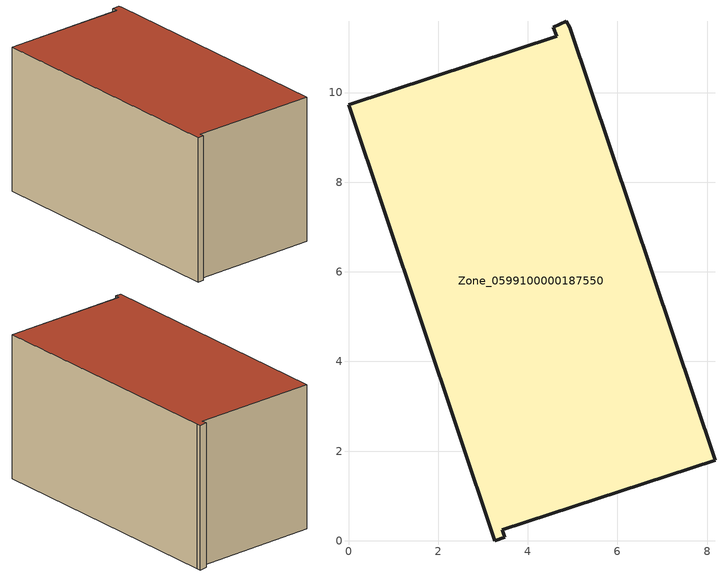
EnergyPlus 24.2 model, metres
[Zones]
Zone_0599100000187550
 floor ground (C_G): 4.65,11.26 4.57,11.46 4.86,11.59 4.93,11.46 8.18,1.79 3.43,0.24 3.49,0.08 3.26,0 0,9.73 z0
 wall outside (C_F): 4.57,11.46 4.65,11.26 0,9.73 3.26,0 3.49,0.08 3.43,0.24 8.18,1.79 4.93,11.46 4.86,11.59 4.57,11.46 z0:5.68
 roof outside (C_R): 8.18,1.79 4.93,11.46 4.86,11.59 4.57,11.46 4.65,11.26 0,9.73 3.26,0 3.49,0.08 3.43,0.24 z5.68
[BUILDING]
Pand.0599100000187550: North Axis=0; Terrain=City; Loads Convergence Tolerance Value=0.04; Temperature Convergence Tolerance Value=0.4; Solar Distribution=FullExterior; Maximum Number of Warmup Days=25; Minimum Number of Warmup Days=1
[Site:Location]
Rotterdam.The.Hague.AP_ZH_NLD Design_Conditions: Latitude=51.96; Longitude=4.45; Time Zone=1; Elevation=-4.5
[SITE:GROUNDTEMPERATURE:BUILDINGSURFACE]
18, 18, 18, 18, 18, 18, 18, 18, 18, 18, 18, 18
[MATERIAL] Thermal Absorptance=0.9; Solar Absorptance=0.7; Visible Absorptance=0.7
Name | Roughness | Thickness | Conductivity | Density | Specific Heat
G.TI.1946-1964 | MediumSmooth | 0.15 | 1 | 540 | 1210
F.TI.1946-1964 | Rough | 0.3 | 0.857143 | 1920 | 840
R.TI.1946-1964 | MediumRough | 0.2 | 0.277778 | 1500 | 1000
[CONSTRUCTION]
C_G: G.TI.1946-1964
C_F: F.TI.1946-1964
C_R: R.TI.1946-1964
[ZONE]
Zone_0599100000187550: Type=1; Multiplier=1; Ceiling Height=Autocalculate; Volume=Autocalculate; Floor Area=autocalculate; Part of Total Floor Area=Yes
[ZONEINFILTRATION:DESIGNFLOWRATE]
Infil_Zone_0599100000187550: Zone or ZoneList or Space or SpaceList=Zone_0599100000187550; Schedule=AlwaysOn; Design Flow Rate Calculation Method=Flow/Area; Flow Rate per Floor Area=0.003; Constant Term Coefficient=1; Temperature Term Coefficient=0; Velocity Term Coefficient=0; Velocity Squared Term Coefficient=0
[HVACTEMPLATE:ZONE:IDEALLOADSAIRSYSTEM]
Zone_0599100000187550: Maximum Heating Supply Air Temperature=50; Minimum Cooling Supply Air Temperature=13; Maximum Heating Supply Air Humidity Ratio=0.0156; Minimum Cooling Supply Air Humidity Ratio=0.0077; Heating Limit=NoLimit; Cooling Limit=NoLimit; Dehumidification Control Type=ConstantSensibleHeatRatio; Cooling Sensible Heat Ratio=0.7; Dehumidification Setpoint=60; Humidification Control Type=None; Humidification Setpoint=30; Outdoor Air Method=None; Outdoor Air Flow Rate per Person=0.00944; Outdoor Air Flow Rate per Zone Floor Area=0; Outdoor Air Flow Rate per Zone=0; Demand Controlled Ventilation Type=None; Outdoor Air Economizer Type=NoEconomizer; Heat Recovery Type=None; Sensible Heat Recovery Effectiveness=0.7; Latent Heat Recovery Effectiveness=0.65
[ZONECONTROL:THERMOSTAT]
ThermostatControl_Zone_0599100000187550: Zone or ZoneList=Zone_0599100000187550; Control Type Schedule=DualSetpointControlType; Control 1=Thermostat_Zone_0599100000187550; Temperature Difference Between Cutout And Setpoint=0
[THERMOSTATSETPOINT:DUALSETPOINT]
Thermostat_Zone_0599100000187550: Heating Setpoint Temperature Schedule=HeatingSetpoint_Zone_0599100000187550; Cooling Setpoint Temperature Schedule=CoolingSetpoint_Zone_0599100000187550
[SCHEDULE:COMPACT]
HeatingSetpoint_Zone_0599100000187550: Through: 12/31, For: AllDays, Until: 24:00, 21
CoolingSetpoint_Zone_0599100000187550: Through: 12/31, For: AllDays, Until: 24:00, 24
DualSetpointControlType: Through: 12/31, For: AllDays, Until: 24:00, 4
AlwaysOn: Through: 12/31, For: AllDays, Until: 24:00, 1
